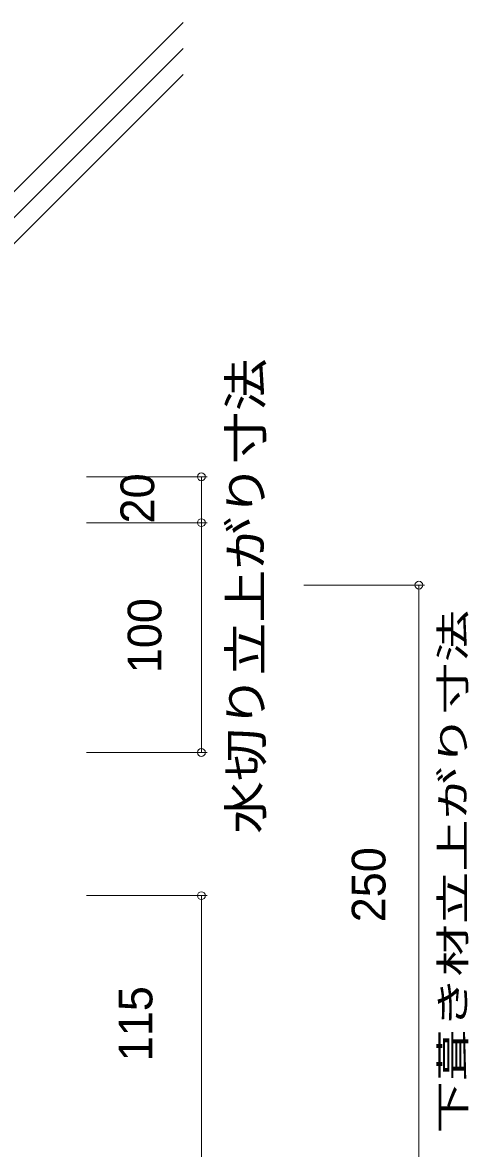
# Model space of a CAD drawing. Units: millimetres, scale not verified. Extents: x -644 to 763, y -425 to 425.
# Drawn here: x 433.2 to 627.1, y -64.7 to 425.3 of the extents above; entities that cross this region are included whole.
import ezdxf
from ezdxf.enums import TextEntityAlignment as Align

# ---------------------------------------------------------------- set-up
doc = ezdxf.new("R2010")
doc.units = ezdxf.units.MM
doc.header["$LTSCALE"] = 10
for name, color, linetype, lineweight in [('0-0_LAYER001', 4, 'Continuous', 18), ('0-1_LAYER003', 7, 'Continuous', 18), ('0-2_LAYER004', 2, 'Continuous', 18), ('0-4_LAYER007', 2, 'Continuous', 18)]:
    doc.layers.add(name, color=color, linetype=linetype, lineweight=lineweight)
doc.styles.add('2', font='')
doc.styles.get('2').set_extended_font_data('2')

msp = doc.modelspace()

# ---------------------------------------------------------------- linework, layer by layer
at = {"layer": '0-0_LAYER001', "color": 2}
for p, q in [((513.48, 227.64), (460.98, 227.64)), ((510.98, 207.64), (510.98, 227.64)), ((513.48, 207.64), (460.98, 207.64)), ((510.98, 107.64), (510.98, 207.64)), ((513.48, 107.64), (460.98, 107.64)), ((513.48, 45.35), (460.98, 45.35)), ((510.98, -69.51), (510.98, 45.35))]:
    msp.add_line(p, q, dxfattribs=at)
for centre in [(510.98, 227.64), (510.98, 207.64), (510.98, 207.64), (510.98, 107.64), (510.98, 45.35)]:
    msp.add_circle(centre, 1.7, dxfattribs=at)
at = {"layer": '0-1_LAYER003'}
for p, q in [((359.68, 270.66), (503.04, 414.03)), ((359.68, 259.35), (503.04, 402.72)), ((460.98, 207.64), (512.68, 207.64)), ((555.52, 180.49), (608.02, 180.49)), ((605.52, 180.49), (605.52, -69.51)), ((512.68, 107.64), (460.98, 107.64)), ((512.68, 45.35), (460.98, 45.35)), ((510.98, -69.51), (510.98, 45.35))]:
    msp.add_line(p, q, dxfattribs=at)
at = {"layer": '0-1_LAYER003', "color": 2}
for p, q in [((608.02, 180.49), (555.52, 180.49)), ((605.52, -69.51), (605.52, 180.49))]:
    msp.add_line(p, q, dxfattribs=at)
at = {"layer": '0-1_LAYER003'}
for points in [[(359.68, 281.98), (503.04, 425.34), (359.68, 281.98)], [(460.98, 227.64), (512.68, 227.64), (510.98, 227.64), (510.98, 107.64)]]:
    msp.add_lwpolyline(points, dxfattribs=at)
at = {"layer": '0-1_LAYER003', "color": 2}
msp.add_circle((605.52, 180.49), 1.7, dxfattribs=at)
at = {"layer": '0-4_LAYER007'}
for p, q in [((359.66, 281.96), (503.04, 425.34)), ((359.66, 270.65), (503.04, 414.03)), ((359.66, 259.34), (503.04, 402.72))]:
    msp.add_line(p, q, dxfattribs=at)

# ---------------------------------------------------------------- texts
at = {"layer": '0-0_LAYER001', "color": 7, "style": '2'}
msp.add_text('20', height=14.66, rotation=90, dxfattribs=at).set_placement((494.85, 207.32), align=Align.BOTTOM_LEFT)
at = {"layer": '0-1_LAYER003', "style": '2', "width": 1.5}
msp.add_text('下葺き材立上がり寸法', height=11.14, rotation=90, dxfattribs=at).set_placement((629.17, -58.18), align=Align.BOTTOM_LEFT)
at = {"layer": '0-2_LAYER004', "color": 7, "style": '2', "width": 1.15}
msp.add_text('水切り立上がり寸法', height=14.66, rotation=90, dxfattribs=at).set_placement((541.98, 72.22), align=Align.BOTTOM_LEFT)
at = {"layer": '0-2_LAYER004', "color": 7, "style": '2'}
for s, p in [('100', (498, 142.13)), ('250', (595.4, 33.73)), ('115', (494.07, -26.76))]:
    msp.add_text(s, height=14.66, rotation=90, dxfattribs=at).set_placement(p, align=Align.BOTTOM_LEFT)

doc.saveas('drawing.dxf')
